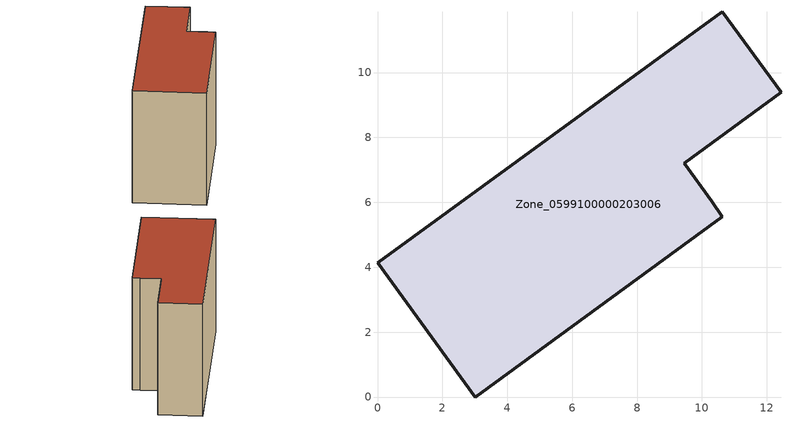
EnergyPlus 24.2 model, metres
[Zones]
Zone_0599100000203006
 floor ground (C_G): 10.63,5.56 3.02,0 0,4.13 10.62,11.87 12.44,9.39 9.45,7.2 10.3,6.03 z0
 wall outside (C_F): 10.62,11.87 0,4.13 3.02,0 10.63,5.56 10.3,6.03 9.45,7.2 12.44,9.39 10.62,11.87 z0:8.55
 roof outside (C_R): 3.02,0 10.63,5.56 10.3,6.03 9.45,7.2 12.44,9.39 10.62,11.87 0,4.13 z8.55
[BUILDING]
Pand.0599100000203006: North Axis=0; Terrain=City; Loads Convergence Tolerance Value=0.04; Temperature Convergence Tolerance Value=0.4; Solar Distribution=FullExterior; Maximum Number of Warmup Days=25; Minimum Number of Warmup Days=1
[Site:Location]
Rotterdam.The.Hague.AP_ZH_NLD Design_Conditions: Latitude=51.96; Longitude=4.45; Time Zone=1; Elevation=-4.5
[SITE:GROUNDTEMPERATURE:BUILDINGSURFACE]
18, 18, 18, 18, 18, 18, 18, 18, 18, 18, 18, 18
[MATERIAL] Thermal Absorptance=0.9; Solar Absorptance=0.7; Visible Absorptance=0.7
Name | Roughness | Thickness | Conductivity | Density | Specific Heat
G.TI.1975-1991 | MediumSmooth | 0.15 | 0.288461 | 540 | 1210
F.TI.1975-1991 | Rough | 0.3 | 0.230769 | 1920 | 840
R.TI.1975-1991 | MediumRough | 0.2 | 0.153846 | 1500 | 1000
[CONSTRUCTION]
C_G: G.TI.1975-1991
C_F: F.TI.1975-1991
C_R: R.TI.1975-1991
[ZONE]
Zone_0599100000203006: Type=1; Multiplier=1; Ceiling Height=Autocalculate; Volume=Autocalculate; Floor Area=autocalculate; Part of Total Floor Area=Yes
[ZONEINFILTRATION:DESIGNFLOWRATE]
Infil_Zone_0599100000203006: Zone or ZoneList or Space or SpaceList=Zone_0599100000203006; Schedule=AlwaysOn; Design Flow Rate Calculation Method=Flow/Area; Flow Rate per Floor Area=0.003; Constant Term Coefficient=1; Temperature Term Coefficient=0; Velocity Term Coefficient=0; Velocity Squared Term Coefficient=0
[HVACTEMPLATE:ZONE:IDEALLOADSAIRSYSTEM]
Zone_0599100000203006: Maximum Heating Supply Air Temperature=50; Minimum Cooling Supply Air Temperature=13; Maximum Heating Supply Air Humidity Ratio=0.0156; Minimum Cooling Supply Air Humidity Ratio=0.0077; Heating Limit=NoLimit; Cooling Limit=NoLimit; Dehumidification Control Type=ConstantSensibleHeatRatio; Cooling Sensible Heat Ratio=0.7; Dehumidification Setpoint=60; Humidification Control Type=None; Humidification Setpoint=30; Outdoor Air Method=None; Outdoor Air Flow Rate per Person=0.00944; Outdoor Air Flow Rate per Zone Floor Area=0; Outdoor Air Flow Rate per Zone=0; Demand Controlled Ventilation Type=None; Outdoor Air Economizer Type=NoEconomizer; Heat Recovery Type=None; Sensible Heat Recovery Effectiveness=0.7; Latent Heat Recovery Effectiveness=0.65
[ZONECONTROL:THERMOSTAT]
ThermostatControl_Zone_0599100000203006: Zone or ZoneList=Zone_0599100000203006; Control Type Schedule=DualSetpointControlType; Control 1=Thermostat_Zone_0599100000203006; Temperature Difference Between Cutout And Setpoint=0
[THERMOSTATSETPOINT:DUALSETPOINT]
Thermostat_Zone_0599100000203006: Heating Setpoint Temperature Schedule=HeatingSetpoint_Zone_0599100000203006; Cooling Setpoint Temperature Schedule=CoolingSetpoint_Zone_0599100000203006
[SCHEDULE:COMPACT]
HeatingSetpoint_Zone_0599100000203006: Through: 12/31, For: AllDays, Until: 24:00, 21
CoolingSetpoint_Zone_0599100000203006: Through: 12/31, For: AllDays, Until: 24:00, 24
DualSetpointControlType: Through: 12/31, For: AllDays, Until: 24:00, 4
AlwaysOn: Through: 12/31, For: AllDays, Until: 24:00, 1
